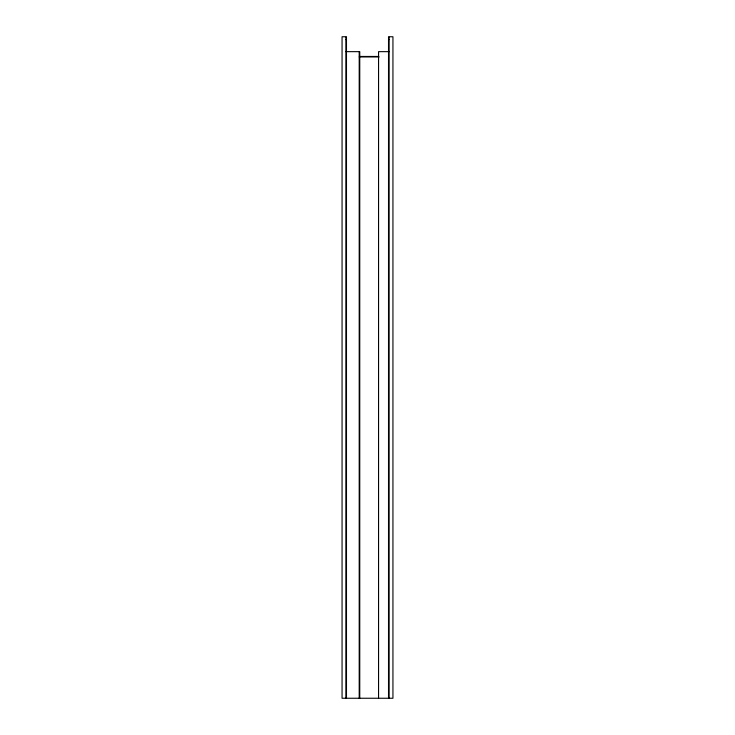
<?xml version="1.0" encoding="UTF-8"?>
<svg xmlns="http://www.w3.org/2000/svg" width="735" height="735" viewBox="0 0 735 735"><rect width="100%" height="100%" fill="white"/><g stroke="black" fill="none" stroke-linecap="round" stroke-linejoin="round"><path stroke-width="1.1" d="M345.928 39.635L346.479 39.635M388.521 39.635L389.072 39.635M346.038 51.652L359.755 51.652L359.755 698.25M389.201 51.652L378.562 51.652L378.562 698.25M359.755 56.457L378.562 56.457M359.204 56.944L379.113 56.944M389.072 37.228L389.072 698.25M388.521 698.25L388.521 36.75L392.94 36.75L392.94 698.25L342.06 698.25L342.06 36.75L346.479 36.75L346.479 698.25M359.204 52.13L359.204 698.25M345.928 37.228L345.928 698.25"/></g></svg>
